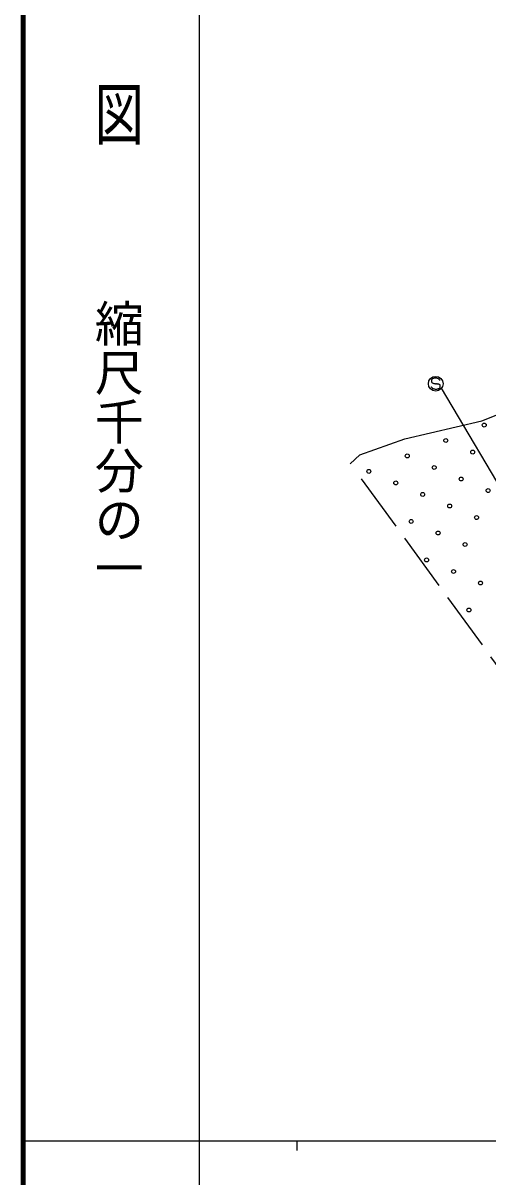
# Model space of a CAD drawing. Units: millimetres, scale not verified. Extents: x 40000 to 680000, y 20000 to 380000.
# Drawn here: x 40000 to 87558, y 201296 to 319207 of the extents above; entities that cross this region are included whole.
import ezdxf
from ezdxf.enums import TextEntityAlignment as Align

# ---------------------------------------------------------------- set-up
doc = ezdxf.new("R2010")
doc.units = ezdxf.units.MM
doc.header["$LTSCALE"] = 1000
doc.linetypes.add('DASHED', pattern=[7.5, 6, -1.5])
for name, color, linetype, lineweight in [('M-BGD', 7, 'Continuous', 25), ('M-BGD-EXST', 7, 'Continuous', 25), ('M-TTL', 2, 'Continuous', 140), ('M-TTL-BAND', 7, 'Continuous', 25)]:
    doc.layers.add(name, color=color, linetype=linetype, lineweight=lineweight)
doc.styles.add('@ＭＳ ゴシック', font='')
doc.styles.get('@ＭＳ ゴシック').set_extended_font_data('@MS Gothic')

msp = doc.modelspace()

# ---------------------------------------------------------------- linework, layer by layer
at = {"layer": 'M-BGD'}
for p, q in [((86946, 278549), (93494, 281195)), ((79064, 276734), (86946, 278549)), ((74455, 275096), (79064, 276734)), ((73477, 274178), (74455, 275096))]:
    msp.add_line(p, q, dxfattribs=at)
at = {"layer": 'M-BGD', "linetype": 'DASHED'}
msp.add_line((74593, 272635), (90623, 250615), dxfattribs=at)
at = {"layer": 'M-BGD'}
for centre in [(87178, 278126), (83243, 276549), (79307, 274972), (85999, 275370), (75371, 273395), (82063, 273793), (78128, 272215), (84820, 272613), (80884, 271036), (87576, 271434), (83640, 269857), (86397, 268678), (79705, 268280), (82461, 267100), (85218, 265921), (81282, 264344), (84038, 263165), (86795, 261985), (85615, 259229)]:
    msp.add_circle(centre, 200, dxfattribs=at)
at = {"layer": 'M-BGD-EXST'}
msp.add_line((96261, 259143), (82810, 281907), dxfattribs=at)
for points in [[(81826, 281953), (81822, 281959), (81819, 281965), (81815, 281971), (81811, 281977), (81808, 281982), (81805, 281988), (81802, 281994), (81799, 282001), (81797, 282007), (81795, 282013), (81794, 282019), (81792, 282025), (81791, 282031)], [(82014, 282385), (82033, 282382), (82052, 282378), (82071, 282375), (82090, 282372), (82109, 282369), (82128, 282366), (82147, 282363), (82166, 282361), (82185, 282360), (82204, 282358), (82220, 282358), (82236, 282358), (82252, 282358), (82267, 282358), (82283, 282358), (82299, 282358), (82315, 282359), (82331, 282359), (82347, 282359), (82362, 282358), (82380, 282358), (82397, 282357), (82415, 282355), (82432, 282353), (82450, 282351), (82460, 282349), (82470, 282347), (82481, 282345), (82491, 282342), (82501, 282339), (82510, 282336), (82519, 282333), (82528, 282329), (82537, 282325), (82545, 282321), (82554, 282317), (82563, 282313), (82571, 282308), (82579, 282302), (82587, 282297), (82592, 282292), (82597, 282288), (82602, 282283), (82606, 282278), (82611, 282273)]]:
    msp.add_lwpolyline(points, dxfattribs=at)
msp.add_circle((82213, 282358), 749, dxfattribs=at)
for centre, radius, start, end in [((81995, 282642), 223, 172.36814, 193.72008), ((81989, 282637), 218, 150.0708, 170.82171), ((81995, 282642), 223, 193.7824, 222.17001), ((82119, 282561), 368, 135.15085, 149.93667), ((82091, 282160), 336, 217.94831, 228.20445), ((82077, 282717), 334, 222.25697, 242.81644), ((82045, 282641), 260, 114.63796, 136.08554), ((82097, 282176), 352, 229.12381, 248.26742), ((82146, 282854), 487, 242.95506, 254.28289), ((82120, 282474), 443, 100.05395, 114.52623), ((82168, 282355), 545, 248.31346, 261.14941), ((82188, 282105), 818, 90.54544, 100.1869), ((82224, 282724), 918, 261.2217, 270.98278), ((82202, 281982), 941, 82.47698, 91.3279), ((82238, 282758), 952, 270.15164, 279.41634), ((82257, 282388), 531, 69.27414, 82.6429), ((82305, 282347), 535, 279.49367, 291.46503), ((82334, 282591), 314, 50.33996, 69.2792), ((82384, 282147), 321, 291.45807, 309.06252), ((82339, 282605), 300, 40.39427, 49.36849), ((82279, 282537), 390, 31.07407, 42.21432), ((82422, 282097), 257, 309.52638, 337.1503), ((82418, 282099), 259, 0.82024, 42.03911), ((82492, 282666), 141, 15.48494, 31.07407), ((82554, 282687), 75.9, 353.24514, 12.74605), ((82416, 282093), 261, 338.2637, 2.05452)]:
    msp.add_arc(centre, radius, start, end, dxfattribs=at)
at = {"layer": 'M-TTL'}
msp.add_line((40000, 380000), (40000, 20000), dxfattribs=at)
at = {"layer": 'M-TTL-BAND'}
for p, q in [((58000, 370000), (58000, 20000)), ((40000, 205000), (579000, 205000)), ((68000, 205000), (68000, 204000))]:
    msp.add_line(p, q, dxfattribs=at)

# ---------------------------------------------------------------- texts
at = {"layer": 'M-TTL-BAND', "style": '@ＭＳ ゴシック', "width": 1.4}
msp.add_text('平  面  図', height=3666, rotation=270, dxfattribs=at).set_placement((49777, 306475), align=Align.MIDDLE_RIGHT)
at = {"layer": 'M-TTL-BAND', "style": '@ＭＳ ゴシック'}
msp.add_text('縮尺千分の一', height=3666, rotation=270, dxfattribs=at).set_placement((49777, 261030), align=Align.MIDDLE_RIGHT)

doc.saveas('drawing.dxf')
